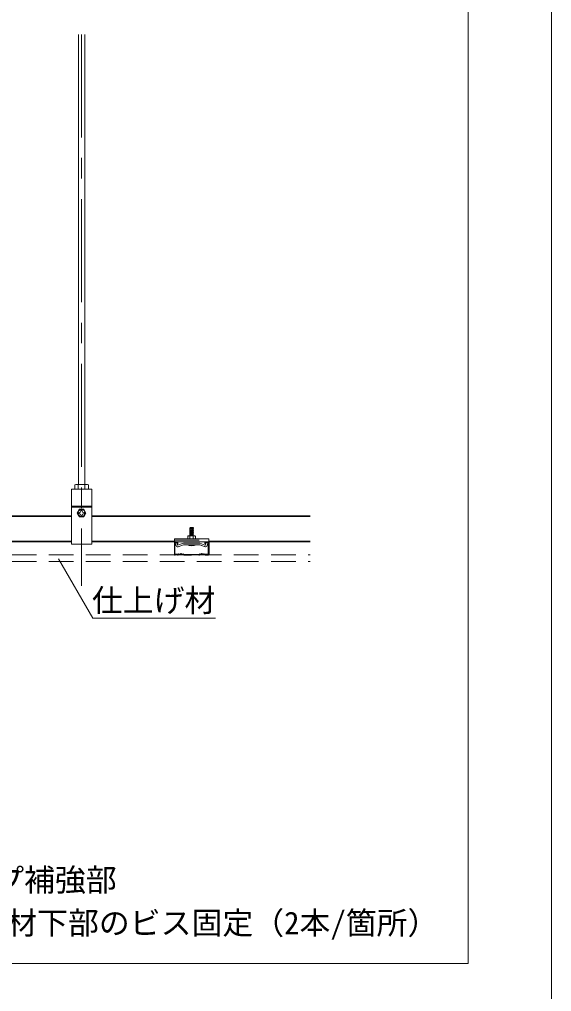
# Model space of a CAD drawing. Units: millimetres on the paper, enlarged 40 times, with parts at other scales. Extents: x -7800 to 7800, y -5578 to 5491.
# Drawn here: x 6766 to 7800, y 2591 to 4479 of the extents above; entities that cross this region are included whole.
import ezdxf
from ezdxf.enums import TextEntityAlignment as Align

# ---------------------------------------------------------------- set-up
doc = ezdxf.new("R2010")
doc.units = ezdxf.units.MM
doc.header["$LTSCALE"] = 40
doc.linetypes.add('CHAIN1', pattern=[8, 5, -1, 1, -1])
doc.linetypes.add('DASHED1', pattern=[1.8, 1.2, -0.6])
for name, color, linetype, lineweight in [('4-0_中心線', 4, 'CHAIN1', 9), ('4-1_吊り材', 7, 'Continuous', 18), ('4-2_野縁受け', 3, 'Continuous', 18), ('4-3_野縁', 2, 'Continuous', 25), ('4-6_文字', 7, 'Continuous', 18), ('4-A_クリップ', 7, 'Continuous', 18), ('4-B_ビス', 3, 'Continuous', 18), ('4-C_パネル', 7, 'DASHED1', 18), ('F-2_太線１', 3, 'Continuous', 18)]:
    doc.layers.add(name, color=color, linetype=linetype, lineweight=lineweight)
doc.styles.add('ＭＳ ゴシック', font='')
doc.styles.get('ＭＳ ゴシック').set_extended_font_data('MS Gothic')

msp = doc.modelspace()

# ---------------------------------------------------------------- linework, layer by layer
at = {"layer": '4-0_中心線'}
msp.add_line((6886.77, 4450.35), (6886.77, 3379.29), dxfattribs=at)
at = {"layer": '4-1_吊り材'}
for p, q in [((6880.77, 4450.35), (6880.77, 3576.35)), ((6892.77, 3576.35), (6892.77, 4450.35)), ((6875.45, 3576.35), (6873.7, 3575.34)), ((6873.7, 3567.02), (6873.7, 3575.34)), ((6875.45, 3576.35), (6898.09, 3576.35)), ((6880.24, 3567.02), (6880.24, 3575.34)), ((6893.3, 3567.02), (6893.3, 3575.34)), ((6898.09, 3576.35), (6899.84, 3575.34)), ((6899.84, 3567.02), (6899.84, 3575.34)), ((6873.7, 3567.02), (6899.84, 3567.02)), ((6906.77, 3460.35), (6906.77, 3567.02)), ((6906.77, 3533.95), (6866.77, 3533.95)), ((6906.77, 3532.11), (6866.77, 3532.11)), ((6866.77, 3460.35), (6906.77, 3460.35))]:
    msp.add_line(p, q, dxfattribs=at)
msp.add_lwpolyline([(6906.77, 3567.02), (6866.77, 3567.02), (6866.77, 3460.35)], dxfattribs=at)
for centre, radius, start, end in [((6877.97, 3567.32), 9.08, 96.34294, 118.04132), ((6876.75, 3569.85), 6.51, 57.57118, 88.04459), ((6886.77, 3554.73), 21.62, 72.41205, 107.58797), ((6896.79, 3569.85), 6.51, 91.95543, 122.42883), ((6895.57, 3567.32), 9.08, 61.95869, 83.65707)]:
    msp.add_arc(centre, radius, start, end, dxfattribs=at)
at = {"layer": '4-2_野縁受け'}
for p, q in [((5706.77, 3515.28), (6866.77, 3515.28)), ((6866.77, 3513.68), (5706.77, 3513.68)), ((7331.08, 3515.28), (6906.77, 3515.28)), ((7331.08, 3513.68), (6906.77, 3513.68)), ((6866.77, 3466.22), (6729.77, 3466.22)), ((6866.77, 3464.62), (6729.77, 3464.62)), ((7067.1, 3466.22), (6906.77, 3466.22)), ((7067.1, 3464.62), (6906.77, 3464.62)), ((7331.08, 3466.22), (7133.77, 3466.22)), ((7331.08, 3464.62), (7133.77, 3464.62))]:
    msp.add_line(p, q, dxfattribs=at)
at = {"layer": '4-3_野縁'}
for p, q in [((7067.1, 3463.28), (7067.1, 3440.68)), ((7067.77, 3440.62), (7067.77, 3463.28)), ((7068.44, 3464.62), (7072.44, 3464.62)), ((7072.44, 3463.95), (7068.44, 3463.95)), ((7073.1, 3463.28), (7073.1, 3460.62)), ((7127.77, 3463.28), (7127.77, 3460.62)), ((7128.44, 3464.62), (7132.44, 3464.62)), ((7132.44, 3463.95), (7128.44, 3463.95)), ((7133.1, 3440.62), (7133.1, 3463.28)), ((7133.77, 3463.28), (7133.77, 3440.68)), ((7068.44, 3439.95), (7073.23, 3439.95)), ((7073.23, 3439.95), (7068.44, 3439.95)), ((7073.23, 3439.28), (7068.44, 3439.28)), ((7073.23, 3439.28), (7068.44, 3439.28)), ((7073.7, 3440.15), (7074.64, 3441.09)), ((7074.64, 3441.09), (7073.7, 3440.15)), ((7075.11, 3440.62), (7074.17, 3439.67)), ((7075.11, 3440.62), (7074.17, 3439.67)), ((7084.44, 3440.62), (7085.39, 3439.67)), ((7084.92, 3441.09), (7085.86, 3440.15)), ((7086.31, 3439.28), (7100.43, 3439.28)), ((7086.33, 3439.95), (7114.56, 3439.95)), ((7114.54, 3439.28), (7100.43, 3439.28)), ((7115.97, 3441.09), (7115.03, 3440.15)), ((7116.45, 3440.62), (7115.5, 3439.67)), ((7125.78, 3440.62), (7126.72, 3439.67)), ((7125.78, 3440.62), (7126.72, 3439.67)), ((7127.19, 3440.15), (7126.25, 3441.09)), ((7126.25, 3441.09), (7127.19, 3440.15)), ((7132.44, 3439.95), (7127.66, 3439.95)), ((7127.66, 3439.95), (7132.45, 3439.95)), ((7127.66, 3439.28), (7132.45, 3439.28)), ((7127.66, 3439.28), (7132.45, 3439.28))]:
    msp.add_line(p, q, dxfattribs=at)
for points in [[(7073.1, 3460.62), (7073.77, 3460.62), (7073.77, 3463.28)], [(7127.77, 3460.62), (7127.1, 3460.62), (7127.1, 3463.28)]]:
    msp.add_lwpolyline(points, dxfattribs=at)
for centre, radius, start, end in [((7068.44, 3463.28), 1.33, 90.00299, 180.00299), ((7068.44, 3463.28), 0.667, 90, 180), ((7072.44, 3463.28), 1.33, 0.00299, 90.00299), ((7072.44, 3463.28), 0.667, 0.00699, 90), ((7128.44, 3463.28), 1.33, 89.99699, 179.99699), ((7128.44, 3463.28), 0.667, 90, 180), ((7132.44, 3463.28), 1.33, 359.99699, 89.99699), ((7132.44, 3463.28), 0.667, 0, 90), ((7068.43, 3440.62), 1.33, 177.476, 270), ((7068.43, 3440.62), 1.33, 177.476, 270), ((7068.44, 3440.62), 0.667, 180, 270), ((7073.23, 3440.62), 0.667, 269.99998, 314.99998), ((7073.23, 3440.62), 0.667, 270, 314.99998), ((7073.23, 3440.62), 1.33, 270, 314.99998), ((7073.23, 3440.62), 1.33, 270, 315), ((7075.11, 3440.62), 0.667, 46.39717, 135), ((7076.78, 3442.37), 2.42, 226.39717, 313.60281), ((7076.78, 3442.37), 1.75, 226.39717, 313.60281), ((7078.44, 3440.62), 0.667, 36.86989, 133.60281), ((7079.78, 3441.62), 1.67, 216.86989, 323.1301), ((7079.78, 3441.62), 1, 216.86989, 323.1301), ((7081.11, 3440.62), 0.667, 36.86989, 143.1301), ((7081.11, 3440.62), 0.667, 46.39717, 143.1301), ((7082.78, 3442.37), 2.42, 226.39717, 313.60281), ((7082.78, 3442.37), 1.75, 226.39717, 313.60281), ((7084.44, 3440.62), 0.667, 44.99998, 133.60281), ((7086.33, 3440.62), 1.33, 225, 270), ((7086.33, 3440.62), 0.667, 225, 270), ((7114.56, 3440.62), 0.667, 270, 315), ((7114.56, 3440.62), 1.33, 270, 315), ((7116.45, 3440.62), 0.667, 46.39719, 135.00002), ((7118.11, 3442.37), 2.42, 226.39719, 313.60283), ((7118.11, 3442.37), 1.75, 226.39719, 313.60283), ((7119.78, 3440.62), 0.667, 36.8699, 143.13011), ((7119.78, 3440.62), 0.667, 36.8699, 133.60283), ((7121.11, 3441.62), 1.67, 216.8699, 323.13011), ((7121.11, 3441.62), 1, 216.8699, 323.13011), ((7122.45, 3440.62), 0.667, 46.39719, 143.13011), ((7124.11, 3442.37), 2.42, 226.39719, 313.60283), ((7124.11, 3442.37), 1.75, 226.39719, 313.60283), ((7125.78, 3440.62), 0.667, 45, 133.60283), ((7127.66, 3440.62), 1.33, 225.00002, 270), ((7127.66, 3440.62), 1.33, 225, 270), ((7127.66, 3440.62), 0.667, 225, 270), ((7127.66, 3440.62), 0.667, 225.00002, 270), ((7132.44, 3440.62), 1.33, 269.99997, 2.524), ((7132.44, 3440.62), 1.33, 270, 2.524), ((7132.44, 3440.62), 0.667, 270, 0)]:
    msp.add_arc(centre, radius, start, end, dxfattribs=at)
at = {"layer": '4-6_文字'}
for p, q in [((6841.81, 3431.68), (6908.48, 3316.21)), ((6908.48, 3316.21), (7146.7, 3316.21))]:
    msp.add_line(p, q, dxfattribs=at)
at = {"layer": '4-A_クリップ'}
for p, q in [((7067.1, 3470.35), (7133.77, 3470.35)), ((7067.1, 3470.35), (7067.1, 3464.62)), ((7067.1, 3464.62), (7133.77, 3464.62)), ((7071.38, 3463.3), (7068.5, 3462.25)), ((7070.09, 3457.87), (7068.5, 3462.25)), ((7070.36, 3457.12), (7068.5, 3462.25)), ((7071.06, 3464.64), (7069.06, 3464.64)), ((7073.29, 3458.04), (7071.38, 3463.3)), ((7084.45, 3462.1), (7073.29, 3458.04)), ((7074.32, 3455.3), (7084.58, 3459.03)), ((7084.45, 3462.1), (7100.44, 3462.1)), ((7116.43, 3462.1), (7100.44, 3462.1)), ((7116.43, 3462.1), (7100.44, 3462.1)), ((7116.43, 3462.1), (7100.44, 3462.1)), ((7100.44, 3459.03), (7112.63, 3459.03)), ((7100.44, 3459.03), (7113.41, 3459.03)), ((7100.44, 3459.03), (7115.39, 3459.03)), ((7113.09, 3459.03), (7115.39, 3459.03)), ((7113.74, 3459.03), (7116.29, 3459.03)), ((7120.62, 3457.46), (7116.29, 3459.03)), ((7116.43, 3462.1), (7126.29, 3458.5)), ((7126.55, 3455.3), (7119.63, 3457.82)), ((7125.9, 3458.65), (7127.58, 3458.04)), ((7130.58, 3457.38), (7131.99, 3462.65)), ((7133.77, 3464.62), (7133.77, 3470.35))]:
    msp.add_line(p, q, dxfattribs=at)
at = {"layer": '4-A_クリップ', "linetype": 'DASHED1'}
msp.add_line((7067.1, 3467.68), (7133.77, 3467.68), dxfattribs=at)
at = {"layer": '4-A_クリップ', "color": 4, "lineweight": 9}
msp.add_line((7114.52, 3459.03), (7112.28, 3459.03), dxfattribs=at)
at = {"layer": '4-A_クリップ'}
for points in [[(7073.29, 3458.04), (7071.38, 3463.3), (7068.5, 3462.25)], [(7100.44, 3459.03), (7085.48, 3459.03), (7084.58, 3459.03)], [(7127.58, 3458.04), (7129.03, 3463.44), (7131.99, 3462.65)]]:
    msp.add_lwpolyline(points, dxfattribs=at)
for centre, start, end in [((7073.25, 3458.17), 200, 300), ((7127.61, 3458.17), 245, 345)]:
    msp.add_arc(centre, 3.07, start, end, dxfattribs=at)
at = {"layer": '4-B_ビス'}
for p, q in [((6882.54, 3527.95), (6878.3, 3520.62)), ((6878.3, 3520.62), (6882.54, 3513.28)), ((6884.77, 3522.62), (6882.38, 3521.89)), ((6884.77, 3518.62), (6882.38, 3519.34)), ((6891, 3527.95), (6882.54, 3527.95)), ((6882.54, 3513.28), (6891, 3513.28)), ((6884.77, 3522.62), (6885.49, 3525)), ((6884.77, 3518.62), (6885.49, 3516.23)), ((6888.77, 3522.62), (6888.05, 3525)), ((6888.77, 3518.62), (6888.05, 3516.23)), ((6888.77, 3522.62), (6891.16, 3521.89)), ((6888.77, 3518.62), (6891.16, 3519.34)), ((6895.24, 3520.62), (6891, 3527.95)), ((6891, 3513.28), (6895.24, 3520.62)), ((7093.1, 3475.02), (7093.1, 3470.35)), ((7093.99, 3476.13), (7093.37, 3475.82)), ((7093.99, 3476.13), (7093.37, 3475.82)), ((7094.44, 3476.35), (7106.44, 3476.35)), ((7094.91, 3476.23), (7097.1, 3475.68)), ((7094.91, 3476.23), (7097.1, 3475.68)), ((7104.44, 3492.15), (7096.44, 3491.03)), ((7096.44, 3491.03), (7097.44, 3490.5)), ((7104.44, 3490.82), (7096.44, 3489.7)), ((7096.44, 3489.7), (7097.44, 3489.17)), ((7096.44, 3477.7), (7097.44, 3477.17)), ((7104.44, 3477.49), (7096.44, 3476.36)), ((7104.44, 3477.49), (7096.44, 3476.36)), ((7097.1, 3475.68), (7097.1, 3475.66)), ((7097.1, 3475.66), (7097.1, 3470.35)), ((7097.44, 3476.35), (7097.44, 3492.36)), ((7097.44, 3492.36), (7103.44, 3492.36)), ((7103.4, 3475.83), (7103.77, 3475.69)), ((7104.44, 3492.15), (7103.44, 3492.36)), ((7103.44, 3476.35), (7103.44, 3492.33)), ((7104.44, 3490.82), (7103.44, 3491.35)), ((7104.44, 3489.49), (7103.44, 3490.01)), ((7104.44, 3488.15), (7103.44, 3488.68)), ((7104.44, 3486.82), (7103.44, 3487.35)), ((7104.44, 3485.49), (7103.44, 3486.01)), ((7104.44, 3484.15), (7103.44, 3484.68)), ((7104.44, 3482.82), (7103.44, 3483.35)), ((7104.44, 3481.49), (7103.44, 3482.01)), ((7104.44, 3480.15), (7103.44, 3480.68)), ((7104.44, 3478.82), (7103.44, 3479.35)), ((7104.44, 3477.49), (7103.44, 3478.01)), ((7104.44, 3477.49), (7103.44, 3478.01)), ((7104.06, 3476.35), (7103.44, 3476.68)), ((7104.06, 3476.35), (7103.44, 3476.68)), ((7105.96, 3476.23), (7103.77, 3475.69)), ((7105.96, 3476.23), (7103.77, 3475.69)), ((7106.87, 3476.13), (7107.49, 3475.83)), ((7106.87, 3476.13), (7107.49, 3475.83)), ((7107.77, 3475.02), (7107.77, 3470.35)), ((7109.77, 3459.03), (7091.1, 3459.03)), ((7093.1, 3470.35), (7107.77, 3470.35))]:
    msp.add_line(p, q, dxfattribs=at)
for points in [[(7104.44, 3489.49), (7096.44, 3488.36), (7097.44, 3487.84)], [(7104.44, 3488.15), (7096.44, 3487.03), (7097.44, 3486.5)], [(7104.44, 3486.82), (7096.44, 3485.7), (7097.44, 3485.17)], [(7104.44, 3485.49), (7096.44, 3484.36), (7097.44, 3483.84)], [(7104.44, 3484.15), (7096.44, 3483.03), (7097.44, 3482.5)], [(7104.44, 3482.82), (7096.44, 3481.7), (7097.44, 3481.17)], [(7104.44, 3481.49), (7096.44, 3480.36), (7097.44, 3479.84)], [(7104.44, 3480.15), (7096.44, 3479.03), (7097.44, 3478.5)], [(7104.44, 3478.82), (7096.44, 3477.7), (7097.44, 3477.17)], [(7103.4, 3475.83), (7103.77, 3475.69), (7103.77, 3470.35)]]:
    msp.add_lwpolyline(points, dxfattribs=at)
msp.add_circle((6886.77, 3520.62), 6.98, dxfattribs=at)
for centre, radius, start, end in [((6882.77, 3520.62), 1.33, 106.8745, 253.12552), ((6886.77, 3524.62), 1.33, 16.8745, 163.12552), ((6886.77, 3516.62), 1.33, 196.8745, 343.12552), ((6890.77, 3520.62), 1.33, 286.8745, 73.12552), ((7094.44, 3475.02), 1.33, 90, 180), ((7094.59, 3474.94), 1.33, 75.94201, 116.60205), ((7094.59, 3474.94), 1.33, 75.94201, 116.60205), ((7100.44, 3467.68), 8.67, 70.01815, 112.61985), ((7100.44, 3467.68), 8.67, 70.01815, 112.61985), ((7106.28, 3474.94), 1.33, 63.73468, 103.86023), ((7106.28, 3474.94), 1.33, 63.73468, 103.86023), ((7106.44, 3475.02), 1.33, 0, 90), ((7100.44, 3477.7), 20.87, 243.43494, 296.56505)]:
    msp.add_arc(centre, radius, start, end, dxfattribs=at)
at = {"layer": '4-C_パネル'}
for p, q in [((4086.77, 3439.28), (7331.08, 3439.28)), ((4086.77, 3426.62), (7331.08, 3426.62))]:
    msp.add_line(p, q, dxfattribs=at)
at = {"layer": 'F-2_太線１'}
for p, q in [((7800, 5485.15), (7800, -5514.85)), ((7638.17, 4900.25), (7638.17, 2646.06)), ((78.17, 2646.06), (7638.17, 2646.06))]:
    msp.add_line(p, q, dxfattribs=at)

# ---------------------------------------------------------------- texts
at = {"layer": '4-6_文字', "style": 'ＭＳ ゴシック'}
for s, p in [('仕上げ材', (6906.7, 3315.77)), ('クリップ補強部', (6534.92, 2772.91)), ('※１：斜め部材下部のビス固定（2本/箇所） ', (6380.2, 2689.32))]:
    msp.add_text(s, height=43.99, dxfattribs=at).set_placement(p, align=Align.BOTTOM_LEFT)

doc.saveas('drawing.dxf')
